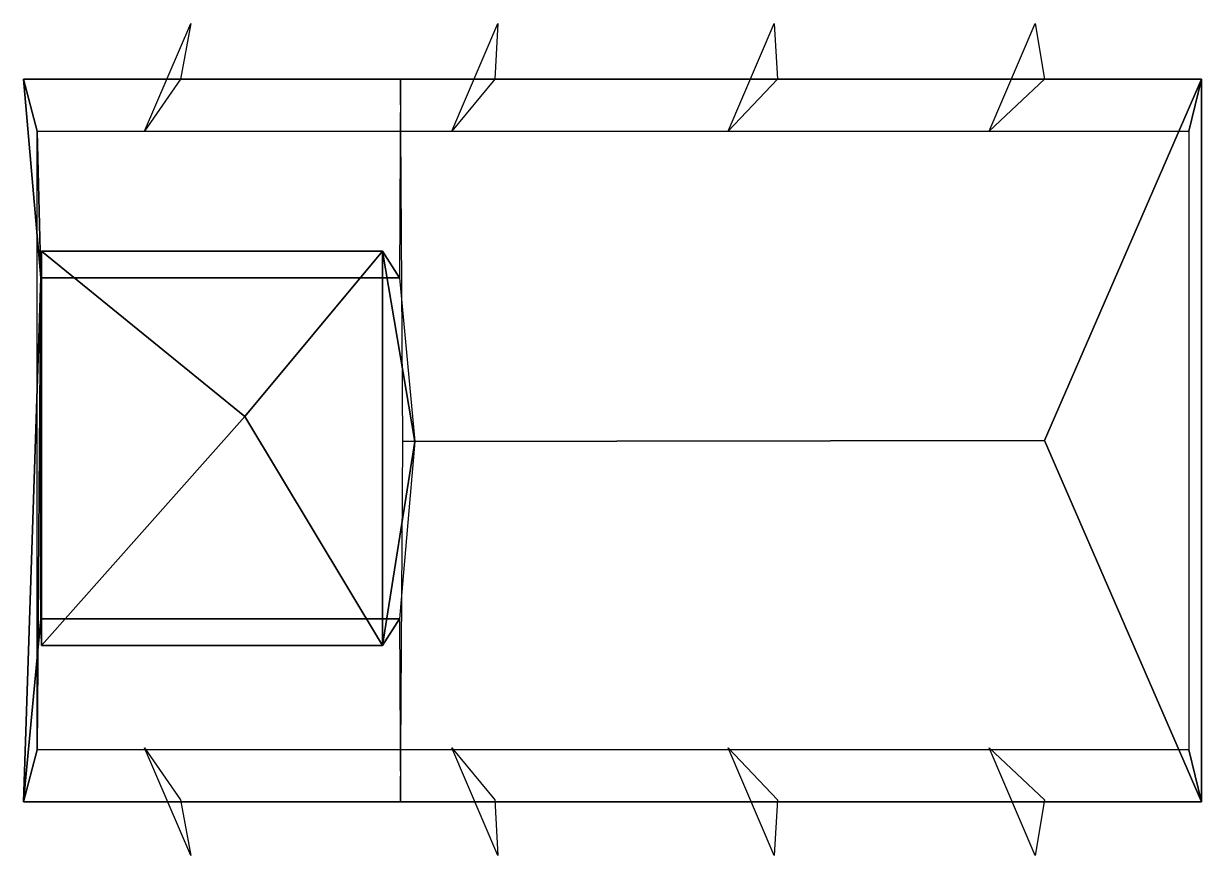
# Model space of a CAD drawing. Header units: metres. Extents: x -106 to 106, y -74 to 76.
import ezdxf

# ---------------------------------------------------------------- set-up
doc = ezdxf.new("R2010")
doc.units = ezdxf.units.M

msp = doc.modelspace()

# ---------------------------------------------------------------- linework, layer by layer
at = {"layer": 'Clocher', "color": 3}
for points in [[(-38.659996, 65.89595, 93.280022), (-38.840729, 30.168999, 109.674683), (-103.410339, 30.168999, 109.448555), (-106.5, 65.895943, 93.280022)], [(-104.055603, 56.565868), (-106.5, 65.895943, 93.280022), (-103.410339, 30.168999, 109.448555)], [(-103.410339, 30.168999, 109.448555), (-104.055603, -54.800667), (-104.055603, 56.565868)], [(-103.410339, 30.168999, 109.448555), (-38.840729, 30.168999, 109.674683), (-41.904678, 34.951836, 211.20874), (-103.255363, 34.951836, 211.20874)], [(-103.410339, 30.168999, 109.448555), (-103.255363, 34.951836, 211.20874), (-103.255363, -36.013294, 211.20874)], [(-41.904678, 34.951836, 211.20874), (-66.700546, 5.207405, 283.938904), (-103.255363, 34.951836, 211.20874)], [(-103.255363, 34.951836, 211.20874), (-66.700546, 5.207405, 283.938904), (-103.255363, -36.013294, 211.20874)], [(-41.904678, -36.013294, 211.20874), (-66.700546, 5.207405, 283.938904), (-41.904678, 34.951836, 211.20874)], [(-36.096375, 0.697259, 124.373352), (-41.904678, -36.013294, 211.20874), (-41.904678, 34.951836, 211.20874)], [(-36.096375, 0.697259, 124.373352), (-41.904678, 34.951836, 211.20874), (-38.840729, 30.168999, 109.674683)], [(-103.410339, 30.168999, 109.448555), (-103.410339, -31.230448, 109.448555), (-106.5, -64.130737, 93.280022)], [(-103.410339, 30.168999, 109.448555), (-106.5, -64.130737, 93.280022), (-104.055603, -54.800667)], [(-103.410339, 30.168999, 109.448555), (-103.255363, -36.013294, 211.20874), (-103.410339, -31.230448, 109.448555)], [(-103.255363, -36.013294, 211.20874), (-66.700546, 5.207405, 283.938904), (-41.904678, -36.013294, 211.20874)], [(-36.096375, 0.697259, 124.373352), (-38.840729, -31.230448, 109.674683), (-41.904678, -36.013294, 211.20874)], [(-106.5, -64.130737, 93.280022), (-103.410339, -31.230448, 109.448555), (-38.840729, -31.230448, 109.674683), (-38.659996, -64.130737, 93.280022)], [(-38.840729, -31.230448, 109.674683), (-103.410339, -31.230448, 109.448555), (-103.255363, -36.013294, 211.20874), (-41.904678, -36.013294, 211.20874)]]:
    msp.add_3dface(points, dxfattribs=at)
at = {"layer": 'ContreFort1', "color": 9}
msp.add_3dface([(67.291634, 56.565872), (75.582634, 75.933968), (77.23333, 65.89595, 65.013344)], dxfattribs=at)
at = {"layer": 'ContreFort2', "color": 6}
msp.add_3dface([(28.600325, 75.933968), (29.179993, 65.89595, 65.013344), (20.309324, 56.565872)], dxfattribs=at)
at = {"layer": 'ContreFort3', "color": 5}
msp.add_3dface([(-21.700014, 65.89595, 65.013344), (-29.436653, 56.565872), (-21.145657, 75.933968)], dxfattribs=at)
at = {"layer": 'ContreFort4', "color": 8}
msp.add_3dface([(-84.709961, 56.565872), (-76.418961, 75.933968), (-78.23336, 65.89595, 65.013344)], dxfattribs=at)
at = {"layer": 'ContreFort5', "color": 1}
msp.add_3dface([(77.23333, -63.76741, 65.013344), (75.582634, -73.805435), (67.291634, -54.437336)], dxfattribs=at)
at = {"layer": 'ContreFort6', "color": 4}
msp.add_3dface([(20.309324, -54.437336), (29.179993, -63.76741, 65.013344), (28.600325, -73.805435)], dxfattribs=at)
at = {"layer": 'ContreFort7', "color": 7}
msp.add_3dface([(-21.145657, -73.805435), (-29.436653, -54.437336), (-21.700014, -63.76741, 65.013344)], dxfattribs=at)
at = {"layer": 'ContreFort8', "color": 10}
msp.add_3dface([(-78.23336, -63.76741, 65.013344), (-76.418961, -73.805435), (-84.709961, -54.437336)], dxfattribs=at)
at = {"layer": 'Nef', "color": 2}
for points in [[(-104.055603, 56.565868), (103.219299, 56.565868), (105.500008, 65.895943, 93.280022), (-106.5, 65.895943, 93.280022)], [(105.500008, 65.895943, 93.280022), (77.233337, 0.882603, 124.373352), (-38.245239, 0.697259, 123.694946), (-38.659996, 65.89595, 93.280022)], [(105.500008, -64.130737, 93.280022), (77.233337, 0.882603, 124.373352), (105.500008, 65.895943, 93.280022)], [(103.219299, -54.800667), (105.500008, -64.130737, 93.280022), (105.500008, 65.895943, 93.280022), (103.219299, 56.565868)], [(-38.659996, -64.130737, 93.280022), (-38.245239, 0.697259, 123.694946), (77.233337, 0.882603, 124.373352), (105.500008, -64.130737, 93.280022)], [(-104.055603, -54.800667), (-106.5, -64.130737, 93.280022), (105.500008, -64.130737, 93.280022), (103.219299, -54.800667)]]:
    msp.add_3dface(points, dxfattribs=at)

doc.saveas('drawing.dxf')
